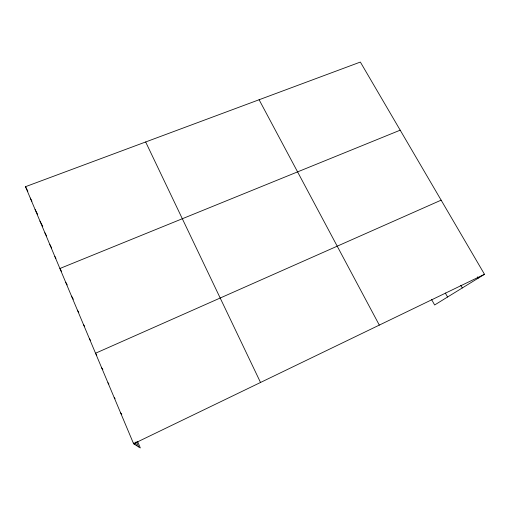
<?xml version="1.0" encoding="UTF-8"?>
<svg xmlns="http://www.w3.org/2000/svg" width="510" height="510" viewBox="0 0 510 510"><rect width="100%" height="100%" fill="white"/><g stroke="black" fill="none" stroke-linecap="round" stroke-linejoin="round"><path stroke-width="0.76" d="M137.623 441.552L140.32 447.939L133.607 443.77L25.5 186.692L360.36 62.061L484.5 274.297L434.635 304.98L431.626 299.587M133.607 443.77L484.5 274.297M441.131 200.156L95.536 353.239L96.804 355.145M400.203 130.171L59.906 268.502L61.621 271.575M120.628 412.915L121.782 414.152M114.253 397.743L115.113 398.794M107.941 382.742L108.891 384.017M101.707 367.914L102.873 369.578M89.435 338.729L90.525 340.444M83.398 324.379L84.564 326.272M77.431 310.182L78.801 312.483M71.528 296.138L73.338 299.255M477.436 276.866L478.195 278.173M460.804 285.32L462.315 287.952M65.682 282.247L67.212 284.931M445.326 293.033L447.576 297.018M54.85 256.485L55.921 258.43M49.846 244.583L51.701 247.987M44.886 232.79L46.569 235.913M259.106 99.75L379.306 325.106M39.971 221.104L42.757 226.332M35.101 209.527L37.619 214.296M30.281 198.058L31.926 201.208M25.5 186.692L27.871 191.263M145.662 141.971L260.521 382.474M136.514 441.915L138.612 446.881M135.131 442.081L136.635 445.651M133.862 442.865L134.474 444.312"/></g></svg>
